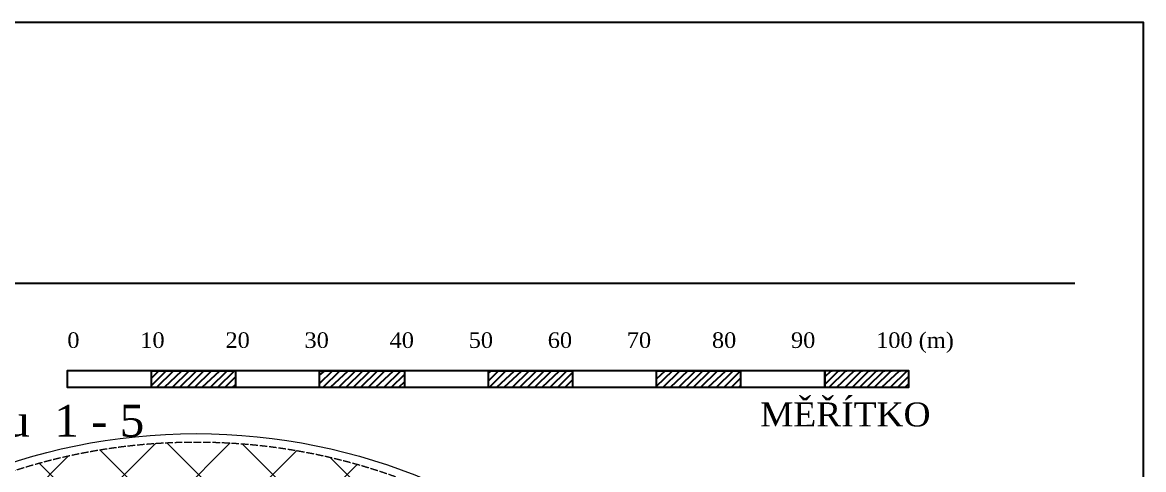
# Model space of a CAD drawing. Header units: millimetres. Extents: x -3518363 to 3223740, y -1530229 to 774657.
# Drawn here: x 3090297 to 3223740, y 292259 to 345571 of the extents above; entities that cross this region are included whole.
import ezdxf

# ---------------------------------------------------------------- set-up
doc = ezdxf.new("R2010")
doc.units = ezdxf.units.MM
doc.header["$LTSCALE"] = 15
doc.header["$MEASUREMENT"] = 0
doc.linetypes.add('ACAD_ISO02W100', pattern=[15, 12, -3])
doc.layers.get('0').update_dxf_attribs({"linetype": 'CONTINUOUS'})
doc.layers.add('pažení', color=220, linetype='ACAD_ISO02W100', lineweight=30)
doc.layers.add('svahovaní', color=7, linetype='CONTINUOUS', lineweight=15, true_color=0xe3331c)
doc.styles.add('TIMESNEWROMAN', font='times.ttf')

msp = doc.modelspace()

# ---------------------------------------------------------------- hatches: boundary and pattern name
at = {"layer": 'svahovaní', "linetype": 'ByBlock', "lineweight": 20, "ltscale": 5}
h = msp.add_hatch(dxfattribs=at)
h.set_pattern_fill('ANSI37', color=256, scale=50000)
h.paths.add_polyline_path([(3171053.342, 189646.607), (3121653.437, 189646.607), (3050871.04, 189646.607, 0.567414785)])
h.paths.add_polyline_path([(3044312.191, 246945.736, 0.0451176865), (3041555.367, 234643.555), (3041555.367, 216456.445, 0.022402895), (3042647.426, 210282.622), (3044312.191, 211448.303)])
h.paths.add_polyline_path([(3044312.191, 211448.303), (3042647.426, 210282.622, 0.0226918554), (3044312.191, 204154.264)])
h.paths.add_polyline_path([(3149381.136, 284064.824), (3072543.246, 284064.824, 0.0402681337), (3063660.606, 277150), (3158263.777, 277150, 0.0402681337)])
h.paths.add_polyline_path([(3159419.47, 276066.256), (3102620, 276066.256), (3102620, 274085.909), (3161402.904, 274085.909, 0.010011066)])
h.paths.add_polyline_path([(3161402.904, 274085.909), (3102620, 274085.909), (3102620, 271356.607), (3113918.478, 271356.607), (3115950.774, 271356.607, -0.4822155632), (3117433.609, 271356.607), (3140110.774, 271356.607, -0.4822155632), (3141593.609, 271356.607), (3149210.457, 271356.607), (3163893.795, 271356.607, 0.013199018)])
h.paths.add_polyline_path([(3102020, 274085.909), (3091512.191, 274085.909), (3091512.191, 271356.607), (3098700.774, 271356.607, -0.4822155632), (3100183.609, 271356.607), (3102020, 271356.607)])
h.paths.add_polyline_path([(3102020, 276066.256), (3091512.191, 276066.256), (3091512.191, 274085.909), (3102020, 274085.909)])
h.paths.add_polyline_path([(3087512.191, 274085.909), (3060521.478, 274085.909, 0.013199018), (3058030.587, 271356.607), (3087512.191, 271356.607)])
h.paths.add_polyline_path([(3087512.191, 276066.256), (3062504.912, 276066.256, 0.010011066), (3060521.478, 274085.909), (3087512.191, 274085.909)])
h.paths.add_polyline_path([(3075743.812, 286045.171), (3146180.571, 286045.171, 0.2698826259)])

# ---------------------------------------------------------------- linework, layer by layer
msp.add_line((3021957.625, 314490.175), (3215543.189, 314490.175))
at = {"elevation": 0}
msp.add_lwpolyline([(3013740, 345571.207), (3013740, 48571.207), (3223740, 48571.207), (3223740, 345571.207)], close=True, dxfattribs=at)
for points in [[(3095642.044, 302093.717), (3105646.671, 302093.717), (3105646.671, 304048.346), (3115651.291, 304048.346), (3115651.291, 302093.717), (3125655.91, 302093.717), (3125655.91, 304048.346), (3135763.401, 304048.346), (3135763.401, 302093.717), (3145768.034, 302093.717), (3145768.034, 304048.346), (3155772.641, 304048.346), (3155772.641, 302093.717), (3165777.274, 302093.717), (3165777.274, 304048.346), (3175781.894, 304048.346), (3175781.894, 302093.717), (3185786.513, 302093.717), (3185786.513, 304048.346), (3095642.044, 304048.346), (3095642.044, 302093.717), (3185889.384, 302093.717)], [(3105646.671, 303173.889), (3106521.114, 304048.346), (3106623.985, 304048.346)], [(3105646.671, 302299.459), (3107395.545, 304048.346), (3107498.416, 304048.346)], [(3106289.641, 302093.717), (3108269.988, 304048.346), (3108398.59, 304048.346)], [(3107189.803, 302093.717), (3109273.021, 304048.346), (3109375.892, 304048.346)], [(3108167.104, 302093.717), (3110147.464, 304048.346), (3110250.336, 304048.346)], [(3109041.561, 302093.717), (3111021.908, 304048.346), (3111150.497, 304048.346)], [(3109941.709, 302093.717), (3111896.338, 304048.346), (3112024.927, 304048.346)], [(3110816.153, 302093.717), (3112796.5, 304048.346), (3112899.384, 304048.346)], [(3111690.596, 302093.717), (3113773.815, 304048.346), (3113876.686, 304048.346)], [(3112667.898, 302093.717), (3114648.258, 304048.346), (3114776.847, 304048.346)], [(3113568.072, 302093.717), (3115548.419, 304048.346), (3115651.291, 304048.346)], [(3114442.503, 302093.717), (3115651.291, 303302.504), (3115754.162, 303302.504)], [(3125655.91, 303508.247), (3126298.881, 304048.346), (3126427.483, 304048.346)], [(3125655.91, 302530.919), (3127199.042, 304048.346), (3127301.913, 304048.346)], [(3126093.126, 302093.717), (3128073.473, 304048.346), (3128176.357, 304048.346)], [(3126967.569, 302093.717), (3129050.8, 304048.346), (3129179.389, 304048.346)], [(3127970.602, 302093.717), (3129950.949, 304048.346), (3130053.82, 304048.346)], [(3128845.045, 302093.717), (3130825.392, 304048.346), (3130928.277, 304048.346)], [(3129719.489, 302093.717), (3131699.836, 304048.346), (3131802.707, 304048.346)], [(3130593.919, 302093.717), (3132574.266, 304048.346), (3132677.151, 304048.346)], [(3131468.363, 302093.717), (3133448.723, 304048.346), (3133577.312, 304048.346)], [(3132368.524, 302093.717), (3134451.742, 304048.346), (3134554.614, 304048.346)], [(3133345.839, 302093.717), (3135326.186, 304048.346), (3135429.07, 304048.346)], [(3134220.282, 302093.717), (3135763.401, 303611.118), (3135866.285, 303611.118)], [(3145768.034, 303739.707), (3146102.365, 304048.346), (3146205.249, 304048.346)], [(3145768.034, 302839.558), (3146976.822, 304048.346), (3147079.693, 304048.346)], [(3145870.905, 302093.717), (3147851.252, 304048.346), (3147979.841, 304048.346)], [(3146771.054, 302093.717), (3148854.285, 304048.346), (3148957.169, 304048.346)], [(3147645.51, 302093.717), (3149728.728, 304048.346), (3149831.599, 304048.346)], [(3148622.812, 302093.717), (3150603.159, 304048.346), (3150706.043, 304048.346)], [(3149497.255, 302093.717), (3151477.616, 304048.346), (3151606.204, 304048.346)], [(3150397.417, 302093.717), (3152377.764, 304048.346), (3152480.635, 304048.346)], [(3151271.847, 302093.717), (3153252.207, 304048.346), (3153355.079, 304048.346)], [(3152146.304, 302093.717), (3154229.522, 304048.346), (3154358.111, 304048.346)], [(3153123.605, 302093.717), (3155103.953, 304048.346), (3155232.555, 304048.346)], [(3154023.78, 302093.717), (3155772.641, 303842.604), (3155875.525, 303842.604)], [(3154898.21, 302093.717), (3155772.641, 302968.147), (3155875.525, 302968.147)], [(3165777.274, 303945.475), (3165880.145, 304048.346), (3166008.734, 304048.346)], [(3165777.274, 303071.018), (3166780.306, 304048.346), (3166883.19, 304048.346)], [(3165777.274, 302196.588), (3167654.75, 304048.346), (3167757.621, 304048.346)], [(3166548.833, 302093.717), (3168529.18, 304048.346), (3168632.051, 304048.346)], [(3167423.277, 302093.717), (3169506.508, 304048.346), (3169635.097, 304048.346)], [(3168426.309, 302093.717), (3170406.656, 304048.346), (3170509.527, 304048.346)], [(3169300.753, 302093.717), (3171281.1, 304048.346), (3171383.984, 304048.346)], [(3170175.196, 302093.717), (3172155.543, 304048.346), (3172258.415, 304048.346)], [(3171049.627, 302093.717), (3173029.974, 304048.346), (3173132.845, 304048.346)], [(3171924.07, 302093.717), (3174033.02, 304048.346), (3174135.891, 304048.346)], [(3172927.103, 302093.717), (3174907.45, 304048.346), (3175010.321, 304048.346)], [(3173801.546, 302093.717), (3175781.894, 304048.346), (3175884.778, 304048.346)], [(3174675.99, 302093.717), (3175781.894, 303173.889), (3175884.778, 303173.889)], [(3185786.513, 302093.717), (3195791.133, 302093.717), (3195791.133, 304048.346), (3185786.513, 304048.346), (3185786.513, 302093.717), (3185889.384, 302093.717)], [(3185786.513, 303302.504), (3186558.073, 304048.346), (3186660.957, 304048.346)], [(3185786.513, 302402.33), (3187432.516, 304048.346), (3187535.401, 304048.346)], [(3186326.613, 302093.717), (3188306.96, 304048.346), (3188435.549, 304048.346)], [(3187226.761, 302093.717), (3189309.992, 304048.346), (3189412.877, 304048.346)], [(3188204.089, 302093.717), (3190184.436, 304048.346), (3190287.307, 304048.346)], [(3189078.519, 302093.717), (3191058.866, 304048.346), (3191187.468, 304048.346)], [(3189978.681, 302093.717), (3191933.31, 304048.346), (3192061.912, 304048.346)], [(3190853.124, 302093.717), (3192833.471, 304048.346), (3192936.342, 304048.346)], [(3191727.555, 302093.717), (3193707.902, 304048.346), (3193810.786, 304048.346)], [(3192602.011, 302093.717), (3194685.23, 304048.346), (3194813.819, 304048.346)], [(3193605.031, 302093.717), (3195585.378, 304048.346), (3195688.262, 304048.346)], [(3194479.474, 302093.717), (3195791.133, 303405.375), (3195894.017, 303405.375)], [(3115316.946, 302093.717), (3115651.291, 302402.33), (3115754.162, 302402.33)], [(3135094.713, 302093.717), (3135763.401, 302736.687), (3135866.285, 302736.687)], [(3175576.138, 302093.717), (3175781.894, 302299.459), (3175884.778, 302299.459)], [(3195353.918, 302093.717), (3195791.133, 302530.919), (3195894.017, 302530.919)]]:
    msp.add_lwpolyline(points, dxfattribs=at)
at = {"layer": 'pažení', "linetype": 'ByBlock', "lineweight": 20, "ltscale": 5}
msp.add_circle((3110962.191, 225550), 71000, dxfattribs=at)
at = {"layer": 'pažení', "lineweight": 20, "ltscale": 5}
msp.add_circle((3110962.191, 225550), 70000, dxfattribs=at)

# ---------------------------------------------------------------- texts
at = {"attachment_point": 7, "style": 'TIMESNEWROMAN'}
for s, insert, char_height, width in [('\\W1.03;0\\~\\~\\~\\~\\~\\~\\~\\~\\~\\~10\\~\\~\\~\\~\\~\\~\\~\\~\\~\\~20\\~\\~\\~\\~\\~\\~\\~\\~\\~30\\~\\~\\~\\~\\~\\~\\~\\~\\~\\~40\\~\\~\\~\\~\\~\\~\\~\\~\\~50\\~\\~\\~\\~\\~\\~\\~\\~\\~60\\~\\~\\~\\~\\~\\~\\~\\~\\~70\\~\\~\\~\\~\\~\\~\\~\\~\\~\\~80\\~\\~\\~\\~\\~\\~\\~\\~\\~90\\~\\~\\~\\~\\~\\~\\~\\~\\~\\~100\\~(m)', (3095642.044, 306157.413), 1861.033775, 104185.90222), ('\\W1.03;MĚŘÍTKO', (3178096.585, 297361.568), 2863.1607, 21087.58593), ('\\W1.02;Varianty\\~osazení\\~do\\~terénu\\~\\~1\\~-\\~5', (3028361.612, 294943.992), 3793.6648, 76615.21395)]:
    msp.add_mtext(s, dxfattribs=dict(at, insert=insert, char_height=char_height, width=width))

doc.saveas('drawing.dxf')
